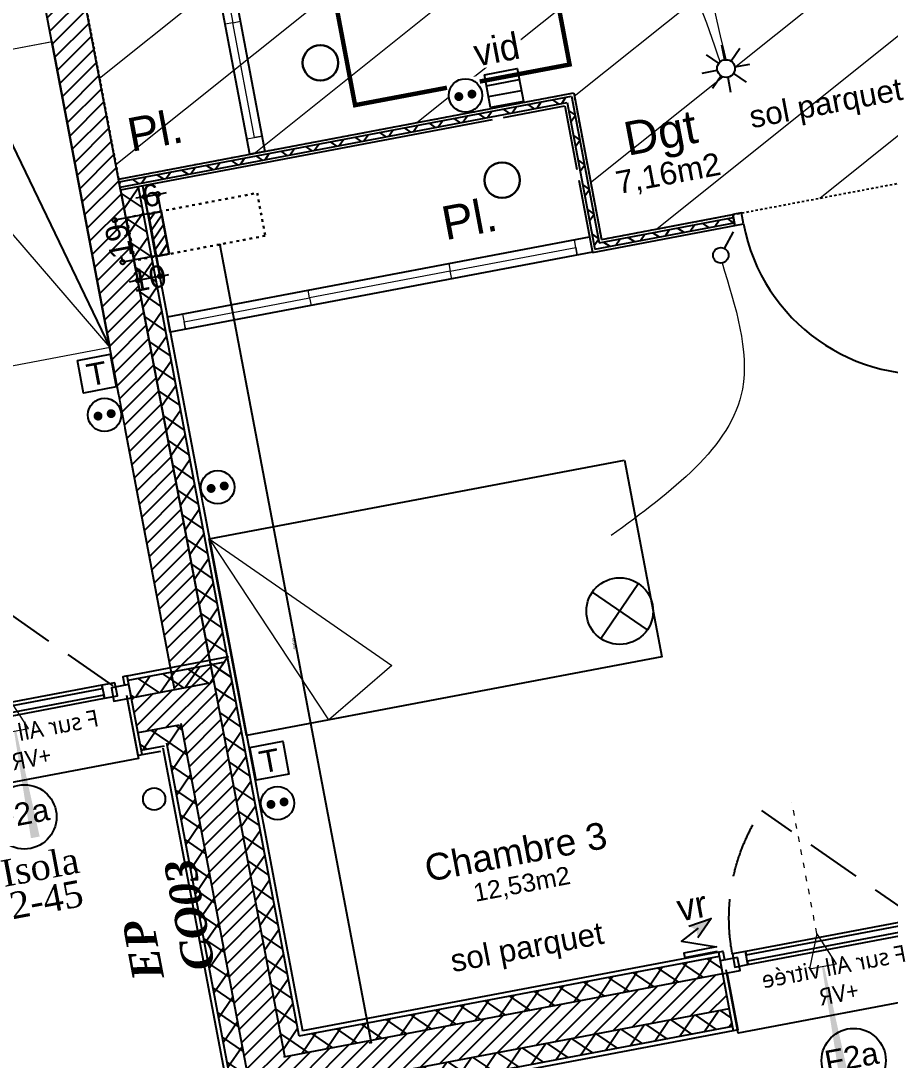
# Model space of a CAD drawing. Header units: centimetres. Extents: x 209280 to 319866, y -365283 to -277503.
# Drawn here: x 229206 to 233116, y -359992 to -355318 of the extents above; entities that cross this region are included whole.
import ezdxf

# ---------------------------------------------------------------- set-up
doc = ezdxf.new("R2010")
doc.units = ezdxf.units.CM
doc.header["$PDMODE"] = 67
for name, pattern in [('ACAD_ISO03W100', [30, 12, -18]), ('Style de ligne -1', [0.41664, 0.20828, -0.20836]), ('Style de ligne -2', [0.694425, 0.48607, -0.208355])]:
    doc.linetypes.add(name, pattern=pattern)
doc.layers.get('0').update_dxf_attribs({"color": 252})
for name, color, linetype in [('3-BAT C-Niveau 1', 252, 'Continuous'), ('prlm-EAU-EPEXT', 145, 'Continuous'), ('prlm-MOD', 64, 'Continuous'), ('prlm-VMC', 93, 'Continuous')]:
    doc.layers.add(name, color=color, linetype=linetype)
for name, color, linetype, lineweight in [('prlm-ELEC-CFA', 1, 'Continuous', 25), ('prlm-ELEC-CFO', 1, 'Continuous', 25), ('RESERVATION', 5, 'Continuous', 25)]:
    doc.layers.add(name, color=color, linetype=linetype, lineweight=lineweight)
doc.layers.add('prlm-ZEROPLOT', color=254, linetype='Continuous', plot=False)
doc.styles.add('Arial', font='arial.ttf')
doc.styles.add('Helvetica', font='arial.ttf')
doc.styles.add('Lucida Grande', font='')
doc.styles.add('prlm-eau-ep', font='timesbi.ttf', dxfattribs={"height": 18})
doc.styles.add('prlm-elec-cfa', font='comic.ttf', dxfattribs={"height": 12})
doc.styles.add('prlm-elec-cfo', font='comic.ttf', dxfattribs={"height": 12})
doc.styles.add('prlm-vmc', font='pala.ttf', dxfattribs={"height": 14})
doc.styles.get("Standard").update_dxf_attribs({"font": 'isocp.shx', "height": 100})
doc.styles.get('Lucida Grande').set_extended_font_data('Lucida Grande')
doc.dimstyles.new('IS cotation 1_20ème', dxfattribs={"dimtxt": 10.08724, "dimasz": 3.007568, "dimexe": 1, "dimexo": 15.875, "dimgap": 3, "dimtad": 1, "dimdec": 1, "dimtxsty": 'Helvetica', "dimblk": 'DOT', "dimblk1": 'DOT', "dimblk2": 'DOT', "dimcen": 0, "dimdle": 10, "dimazin": 0, "dimtfac": 1, "dimtdec": 1, "dimtix": 1, "dimtmove": 0, "dimatfit": 0, "dimldrblk": 'VW_FILLEDARROW', "dimfxl": 10, "dimfxlon": 1, "dimfrac": 2, "dimtolj": 1, "dimarcsym": 0})
pattern_1 = [(45, (89146.82, 134700.79), (-31.2347524, 39.0434405), [])]

# ---------------------------------------------------------------- blocks, each defined once
blk = doc.blocks.new('PORTE FENETRE TYPE 3')
at = {"linetype": 'Style de ligne -2', "ltscale": 50.8}
blk.add_line((5.11, 14.73), (65.94, 76.94), dxfattribs=at)
at = {"linetype": 'Continuous', "lineweight": 25, "flags": 128}
for points in [[(-2, 18), (0, 18), (0, 14)], [(97, 18), (95, 18), (95, 14)], [(0, 7.7), (0, -18), (-2, -18)], [(95, 7.7), (95, -18), (97, -18)]]:
    blk.add_lwpolyline(points, dxfattribs=at)
at = {"linetype": 'Continuous', "flags": 128}
for points in [[(4, 16), (10, 16), (10, 10), (4, 10)], [(10, 16), (85, 16), (85, 14.5), (10, 14.5)], [(85, 16), (91, 16), (91, 10), (85, 10)], [(-2, 14), (6, 14), (6, 8), (-2, 8)], [(10, 11.5), (85, 11.5), (85, 10), (10, 10)], [(89, 14), (97, 14), (97, 8), (89, 8)]]:
    blk.add_lwpolyline(points, close=True, dxfattribs=at)
blk.add_lwpolyline([(0, 9.5), (0, -19.5), (95, -19.5), (95, 9.5)], dxfattribs=at)
at = {"linetype": 'Style de ligne -2', "ltscale": 50.8}
blk.add_arc((4, 16), 87, 360, 44.5337, dxfattribs=at)
at = {"insert": (47.21, 5.79), "char_height": 7.6206, "attachment_point": 2, "line_spacing_factor": 0.978845, "style": 'Lucida Grande'}
blk.add_mtext('F sur All vitrée\\P+VR ', dxfattribs=at)
blk = doc.blocks.new('Groupe-295-1')
at = {"linetype": 'Continuous'}
blk.add_circle((14399.04, -49469.37), 14.45, dxfattribs=at)
at = {"insert": (14385.22, -49465.26), "char_height": 10.087, "attachment_point": 1, "rotation": 10.7236, "line_spacing_factor": 0.834288, "style": 'Helvetica'}
blk.add_mtext('F2a', dxfattribs=at)
blk = doc.blocks.new('Groupe-296-1')
at = {"linetype": 'Continuous'}
blk.add_circle((14026.15, -49359.84), 14.45, dxfattribs=at)
at = {"insert": (14012.33, -49355.73), "char_height": 10.087, "attachment_point": 1, "rotation": 10.7236, "line_spacing_factor": 0.834288, "style": 'Helvetica'}
blk.add_mtext('F2a', dxfattribs=at)
blk = doc.blocks.new('xi.EA')
at = {"layer": 'prlm-VMC', "color": 0, "linetype": 'ByBlock', "lineweight": 5, "flags": 128}
blk.add_lwpolyline([(-6.17, -15), (6.17, -15), (0, 0)], close=True, dxfattribs=at)
at = {"layer": 'prlm-VMC', "color": 0, "linetype": 'ByBlock', "lineweight": -2, "flags": 128}
blk.add_lwpolyline([(0, -15, 1, 4, 0), (0, -63.63, 1, 1, 0)], format="xyseb", dxfattribs=at)
at = {"layer": 'prlm-VMC', "color": 0, "linetype": 'ByBlock', "lineweight": 5}
blk.add_solid([(0, 0), (6.17, -15), (-6.17, -15), (0, 0)], dxfattribs=at)
at = {"layer": 'prlm-ZEROPLOT', "color": 250, "linetype": 'ACAD_ISO03W100', "lineweight": 0, "ltscale": 0.2}
blk.add_lwpolyline([(0, 0), (0, 60)], dxfattribs=at)
blk = doc.blocks.new('xi.epext')
at = {"layer": 'prlm-EAU-EPEXT', "color": 0, "linetype": 'ByBlock', "lineweight": -2}
blk.add_circle((0, 0), 5, dxfattribs=at)
blk = doc.blocks.new('xi.TEL')
at = {"layer": 'prlm-ELEC-CFA', "color": 0, "linetype": 'ByBlock', "lineweight": -2, "flags": 128}
blk.add_lwpolyline([(-7.5, 7.5), (7.5, 7.5), (7.5, -7.5), (-7.5, -7.5)], close=True, dxfattribs=at)
at = {"layer": 'prlm-ELEC-CFA', "color": 0, "linetype": 'ByBlock', "insert": (0, 0), "char_height": 10, "width": 11.36, "attachment_point": 5}
blk.add_mtext('{\\fVerdana|b0|i0|c0|p34;T}', dxfattribs=at)
blk = doc.blocks.new('xi.PC')
at = {"color": 0, "lineweight": 5}
blk.add_wipeout([(-7.5, -7.5), (7.5, -7.5), (7.5, 7.5), (-7.5, 7.5)], dxfattribs=at).dxf.layer = 'prlm-ELEC-CFO'
at = {"layer": 'prlm-ELEC-CFO', "color": 0, "linetype": 'ByBlock', "lineweight": 5, "const_width": 2}
for points in [[(-4, 0, 1), (-2, 0, 1)], [(2, 0, 1), (4, 0, 1)]]:
    blk.add_lwpolyline(points, format="xyb", close=True, dxfattribs=at)
at = {"layer": 'prlm-ELEC-CFO', "color": 0, "linetype": 'ByBlock', "lineweight": -2}
blk.add_circle((0, 0), 7.5, dxfattribs=at)
blk = doc.blocks.new('xi.VID')
at = {"layer": 'prlm-ELEC-CFA', "color": 0, "linetype": 'ByBlock', "lineweight": -2, "flags": 128}
blk.add_lwpolyline([(-7.5, 7.5), (7.5, 7.5), (7.5, -7.5), (-7.5, -7.5)], close=True, dxfattribs=at)
at = {"layer": 'prlm-ELEC-CFA', "color": 0}
for points in [[(-7.5, 2.5), (7.5, 2.5)], [(-7.5, -2.5), (7.5, -2.5)]]:
    blk.add_lwpolyline(points, dxfattribs=at)
blk = doc.blocks.new('xi.SPOT')
at = {"color": 0, "lineweight": 5}
blk.add_wipeout([(-4, 0), (-2.83, -2.83), (0, -4), (2.83, -2.83), (4, 0), (2.83, 2.83), (0, 4), (-2.83, 2.83)], dxfattribs=at).dxf.layer = 'prlm-ELEC-CFO'
at = {"layer": 'prlm-ELEC-CFO', "color": 0, "linetype": 'ByBlock', "lineweight": -2, "flags": 128}
for points in [[(0, 10.88), (0, 4)], [(-7.69, 7.69), (-2.83, 2.83)], [(7.69, 7.69), (2.83, 2.83)], [(-10.88, 0), (-4, 0)], [(4, 0), (10.88, 0)], [(-2.83, -2.83), (-7.69, -7.69)], [(0, -4), (0, -10.88)], [(2.83, -2.83), (7.69, -7.69)]]:
    blk.add_lwpolyline(points, dxfattribs=at)
at = {"layer": 'prlm-ELEC-CFO', "color": 0, "linetype": 'ByBlock', "lineweight": -2}
blk.add_circle((0, 0), 4, dxfattribs=at)
blk = doc.blocks.new('xi.VR')
at = {"layer": 'prlm-ELEC-CFO', "lineweight": 5}
blk.add_hatch(color=0, dxfattribs=at).paths.add_polyline_path([(-3, 6), (-0.1, 3.7), (0, 0), (7.5, 7.5)])
at = {"layer": 'prlm-ELEC-CFO', "color": 0}
for points in [[(-3, 6), (7.5, 7.5), (0, 0)], [(0.95, 4.23), (-7.5, 0), (7.5, -5.5), (-7.5, -5.5), (-7.5, -7.5), (7.5, -7.5)]]:
    blk.add_lwpolyline(points, dxfattribs=at)
blk = doc.blocks.new('xi.SA')
at = {"layer": 'prlm-ELEC-CFO', "color": 0}
blk.add_lwpolyline([(0.2, -1.28), (5.5, 5.28)], dxfattribs=at)
blk.add_circle((-2, -4), 3.5, dxfattribs=at)
blk = doc.blocks.new('xi.PTCE')
at = {"layer": 'prlm-ELEC-CFO', "color": 0}
for points in [[(-10.61, 10.61), (10.61, -10.61)], [(10.61, 10.61), (-10.61, -10.61)]]:
    blk.add_lwpolyline(points, dxfattribs=at)
at = {"layer": 'prlm-ELEC-CFO', "color": 0, "linetype": 'ByBlock'}
blk.add_circle((0, 0), 15, dxfattribs=at)
blk = doc.blocks.new('_DOT')
at = {"linetype": 'ByBlock', "lineweight": -2}
blk.add_line((-0.5, 0), (-1, 0), dxfattribs=at)
at = {"linetype": 'ByBlock'}
blk.add_lwpolyline([(-0.25, 0, 1), (0.25, 0, 1)], format="xyb", close=True, dxfattribs=at)
blk = doc.blocks.new('*D506')
at = {"layer": 'Defpoints', "color": 0, "transparency": 16777216}
for p in [(230102.8, -356325), (229853.3, -356372.3), (230510.4, -359962.6)]:
    blk.add_point(p, dxfattribs=at)
at = {"layer": 'prlm-EAU-EPEXT', "color": 0, "lineweight": -2, "transparency": 16777216}
for p, q in [((230093, -356326.9), (230103.8, -356324.8)), ((230781.4, -359908.2), (230103.4, -356328)), ((230772.1, -359913.1), (230782.9, -359911))]:
    blk.add_line(p, q, dxfattribs=at)
at = {"layer": 'prlm-EAU-EPEXT', "color": 0, "lineweight": -2, "transparency": 16777216, "xscale": 3.007568359375, "yscale": 3.007568359375, "zscale": 3.007568359375}
for p, rotation in [((230102.8, -356325), 100.7236014113933), ((230782, -359911.2), 280.7236014113932)]:
    blk.add_blockref('_DOT', p, dxfattribs=dict(at, rotation=rotation))
at = {"layer": 'prlm-EAU-EPEXT', "color": 0, "transparency": 16777216, "insert": (230434.4, -358119.6), "char_height": 10.087, "attachment_point": 5, "rotation": 100.7236, "style": 'Helvetica'}
blk.add_mtext('\\A1;3649.93', dxfattribs=at)
blk = doc.blocks.new('VW_FILLEDARROW')
at = {"linetype": 'Continuous', "flags": 128}
blk.add_lwpolyline([(-10.6, 2.8), (0, 0), (-10.6, -2.8)], close=True, dxfattribs=at)
blk = doc.blocks.new('Groupe-133-1')
at = {"linetype": 'Continuous', "flags": 128}
blk.add_lwpolyline([(14281.62, -49105.98), (14091.74, -49141.94), (14090.43, -49135.06), (14280.32, -49099.1)], close=True, dxfattribs=at)
at = {"linetype": 'Continuous', "lineweight": 18, "flags": 128}
for points in [[(14281.62, -49105.98), (14274.74, -49107.28), (14273.44, -49100.4), (14280.32, -49099.1)], [(14274.74, -49107.28), (14218.33, -49117.96), (14217.67, -49114.52), (14274.09, -49103.84)], [(14217.67, -49114.52), (14154.38, -49126.51), (14153.73, -49123.07), (14217.02, -49111.08)], [(14155.03, -49129.95), (14098.61, -49140.63), (14097.96, -49137.19), (14154.38, -49126.51)], [(14098.61, -49140.63), (14091.74, -49141.94), (14090.43, -49135.06), (14097.31, -49133.76)]]:
    blk.add_lwpolyline(points, close=True, dxfattribs=at)
blk = doc.blocks.new('Groupe-134-1')
at = {"linetype": 'Continuous', "lineweight": 18}
for p, q in [((14109.31, -49234.76), (14162.92, -49316.22)), ((14109.31, -49234.76), (14191.35, -49291.73)), ((14162.92, -49316.22), (14191.4, -49291.68)), ((14162.92, -49316.22), (14125.99, -49323.19))]:
    blk.add_line(p, q, dxfattribs=at)
at = {"linetype": 'Continuous', "flags": 128}
blk.add_lwpolyline([(14296, -49199.4), (14312.74, -49287.83), (14126.06, -49323.18), (14109.31, -49234.76)], close=True, dxfattribs=at)
blk = doc.blocks.new('Sol parquet')
at = {"insert": (0, -0.78), "char_height": 10.0872, "attachment_point": 2, "line_spacing_factor": 0.834288, "style": 'Helvetica'}
blk.add_mtext('sol parquet', dxfattribs=at)
blk = doc.blocks.new('Groupe-138-1')
at = {"linetype": 'Continuous', "lineweight": 18, "flags": 128}
for points in [[(14110.89, -48936.72), (14112.19, -48943.6), (14105.31, -48944.9), (14104.01, -48938.03)], [(14108.75, -48944.25), (14119.83, -49002.75), (14116.39, -49003.4), (14105.31, -48944.9)], [(14123.27, -49002.09), (14133.04, -49053.71), (14129.6, -49054.36), (14119.83, -49002.75)], [(14133.04, -49053.71), (14134.34, -49060.59), (14127.47, -49061.89), (14126.16, -49055.01)]]:
    blk.add_lwpolyline(points, close=True, dxfattribs=at)
at = {"linetype": 'Continuous', "flags": 128}
blk.add_lwpolyline([(14112.19, -48943.6), (14134.34, -49060.59), (14127.47, -49061.89), (14105.31, -48944.9)], close=True, dxfattribs=at)
blk = doc.blocks.new('_Origin')
at = {"color": 0, "linetype": 'ByBlock', "lineweight": -2}
blk.add_line((0, 0), (-1, 0), dxfattribs=at)
blk.add_circle((0, 0), 0.5, dxfattribs=at)
blk = doc.blocks.new('*D515')
at = {"layer": 'Defpoints', "color": 0, "transparency": 16777216}
for p in [(229822, -356097.8), (229778.5, -356190.5), (229837.5, -356179.3)]:
    blk.add_point(p, dxfattribs=at)
at = {"layer": 'RESERVATION', "transparency": 16777216}
for p, q in [((229743.4, -356112.7), (229723.8, -356116.4)), ((229778.5, -356190.5), (229762.9, -356108)), ((229763.1, -356109), (229822, -356097.8)), ((229837.5, -356179.3), (229821.8, -356096.8)), ((229841.7, -356094.1), (229861.3, -356090.4))]:
    blk.add_line(p, q, dxfattribs=at)
at = {"layer": 'RESERVATION', "transparency": 16777216, "xscale": 20, "yscale": 20, "zscale": 20}
for p, rotation in [((229763.1, -356109), 10.72360141139326), ((229822, -356097.8), 190.7236014113933)]:
    blk.add_blockref('_Origin', p, dxfattribs=dict(at, rotation=rotation))
at = {"layer": 'RESERVATION', "transparency": 16777216, "insert": (229792.5, -356103.4), "char_height": 100, "attachment_point": 5, "rotation": 10.7236, "style": 'Arial'}
blk.add_mtext('\\A1;6', dxfattribs=at)
blk = doc.blocks.new('*D517')
at = {"layer": 'Defpoints', "color": 0, "transparency": 16777216}
for p in [(229628.8, -356214.7), (229787.2, -356184.7), (229822.9, -356373.2)]:
    blk.add_point(p, dxfattribs=at)
at = {"layer": 'RESERVATION', "transparency": 16777216}
for p, q in [((229787.2, -356184.7), (229627.8, -356214.9)), ((229632.5, -356234.4), (229634.1, -356243.1)), ((229660.7, -356383.5), (229659.1, -356374.8)), ((229822.9, -356373.2), (229663.5, -356403.4))]:
    blk.add_line(p, q, dxfattribs=at)
at = {"layer": 'RESERVATION', "transparency": 16777216, "xscale": 20, "yscale": 20, "zscale": 20}
for p, rotation in [((229628.8, -356214.7), 100.7236014113933), ((229664.4, -356403.2), 280.7236014113932)]:
    blk.add_blockref('_Origin', p, dxfattribs=dict(at, rotation=rotation))
at = {"layer": 'RESERVATION', "transparency": 16777216, "insert": (229646.6, -356309), "char_height": 100, "attachment_point": 5, "rotation": 100.7236, "style": 'Arial'}
blk.add_mtext('\\A1;19', dxfattribs=at)
blk = doc.blocks.new('*D518')
at = {"layer": 'Defpoints', "color": 0, "transparency": 16777216}
for p in [(229680.4, -356207.5), (229779.8, -356188.7), (229733, -356485.5)]:
    blk.add_point(p, dxfattribs=at)
at = {"layer": 'RESERVATION', "transparency": 16777216}
for p, q in [((229680.4, -356207.5), (229733.2, -356486.5)), ((229779.8, -356188.7), (229832.6, -356467.7)), ((229713.4, -356489.3), (229693.7, -356493)), ((229832.4, -356466.7), (229733, -356485.5)), ((229852.1, -356463), (229871.7, -356459.3))]:
    blk.add_line(p, q, dxfattribs=at)
at = {"layer": 'RESERVATION', "transparency": 16777216, "xscale": 20, "yscale": 20, "zscale": 20}
for p, rotation in [((229832.4, -356466.7), 190.7236014113933), ((229733, -356485.5), 10.72360141139326)]:
    blk.add_blockref('_Origin', p, dxfattribs=dict(at, rotation=rotation))
at = {"layer": 'RESERVATION', "transparency": 16777216, "insert": (229782.7, -356476.1), "char_height": 100, "attachment_point": 5, "rotation": 10.7236, "style": 'Arial'}
blk.add_mtext('\\A1;10', dxfattribs=at)
blk = doc.blocks.new('Groupe-3-1')
at = {"linetype": 'Continuous', "lineweight": 18}
for p, q in [((14001.82, -49018.19), (14038.76, -49011.22)), ((14064.74, -49148.78), (14038.69, -49011.23)), ((14001.82, -49018.19), (13973.35, -49042.73)), ((14064.74, -49148.78), (13973.4, -49042.68))]:
    blk.add_line(p, q, dxfattribs=at)
at = {"linetype": 'Continuous'}
blk.add_line((14064.74, -49148.78), (14001.82, -49018.19), dxfattribs=at)
at = {"linetype": 'Continuous', "lineweight": 18, "flags": 128}
blk.add_lwpolyline([(13878.06, -49184.13), (13852.01, -49046.58), (14038.69, -49011.23), (14064.74, -49148.78)], close=True, dxfattribs=at)

msp = doc.modelspace()

# ---------------------------------------------------------------- hatches: boundary and pattern name
at = {"linetype": 'Continuous'}
h = msp.add_hatch(dxfattribs=at)
h.set_pattern_fill('02_ISOLANT', color=256, scale=10, angle=10.723595, style=0, pattern_type=2)
h.set_pattern_definition([(55.723595, (88960.93, 134700.79), (-66.106423, 45.054865), []), (145.723595, (88960.93, 134700.79), (45.054865, 66.106423), [])])
h.paths.add_polyline_path([(229648.478, -356042.518), (229652.943, -356066.099), (231662.82, -355685.472), (231681.936, -355657.425)])
h = msp.add_hatch(dxfattribs=at)
h.set_pattern_fill('02_ISOLANT', color=256, scale=10, angle=-79.276405, style=0, pattern_type=2)
h.set_pattern_definition([(325.723595, (88960.93, 134700.79), (45.054865, 66.106423), []), (55.723595, (88960.93, 134700.79), (66.106423, -45.054865), [])])
h.paths.add_polyline_path([(231681.936, -355657.425), (231662.82, -355685.472), (231787.662, -356344.687), (231806.777, -356316.641)])
h = msp.add_hatch(dxfattribs=at)
h.set_pattern_fill('02_ISOLANT', color=256, scale=10, angle=-79.276405, style=0, pattern_type=2)
h.set_pattern_definition([(325.723595, (88960.93, 134700.79), (45.054865, 66.106423), []), (55.723595, (88960.93, 134700.79), (66.106423, -45.054865), [])])
h.paths.add_polyline_path([(229733.965, -356063.986), (229655.362, -356078.872), (230089.28, -358370.147), (230167.883, -358355.261)])
h = msp.add_hatch(dxfattribs=at)
h.set_pattern_fill('02_ISOLANT', color=256, scale=10, angle=10.723595, style=0, pattern_type=2)
h.set_pattern_definition([(55.723595, (88960.93, 134700.79), (-66.106423, 45.054865), []), (145.723595, (88960.93, 134700.79), (45.054865, 66.106423), [])])
h.paths.add_polyline_path([(231806.777, -356316.641), (231787.662, -356344.687), (232414.559, -356225.967), (232410.093, -356202.386)])
at = {"layer": '3-BAT C-Niveau 1', "linetype": 'Continuous'}
h = msp.add_hatch(dxfattribs=at)
h.set_pattern_fill('MURS MACONNERIE-2', color=256, scale=10, style=0, pattern_type=2)
h.set_pattern_definition(pattern_1)
h.paths.add_polyline_path([(229898.387, -358329.516), (230075.243, -358296.023), (227694.131, -345722.728), (227517.275, -345756.221)])
at = {"layer": '3-BAT C-Niveau 1', "linetype": 'Continuous', "lineweight": 18}
h = msp.add_hatch(dxfattribs=at)
h.set_pattern_fill('BA 13', color=256, scale=10, style=0, pattern_type=2)
h.set_pattern_definition([(218.65981, (88960.93, 134700.8), (-199.24783, 287.75041), [])])
h.paths.add_polyline_path([(229411.487, -354791.108), (229646.059, -356029.745), (231692.29, -355642.233), (231817.131, -356301.449), (233321.433, -356016.566), (232960.188, -354157.383), (232168.329, -354307.344), (231979.587, -353322.643), (229890.416, -353719.287), (230069.787, -354666.44)])
at = {"layer": '3-BAT C-Niveau 1', "linetype": 'Continuous'}
h = msp.add_hatch(dxfattribs=at)
h.set_pattern_fill('02_ISOLANT', color=256, scale=10, angle=-79.276405, style=0, pattern_type=2)
h.set_pattern_definition([(325.723595, (88960.93, 134700.79), (45.054865, 66.106423), []), (55.723595, (88960.93, 134700.79), (66.106423, -45.054865), [])])
h.paths.add_polyline_path([(230135.73, -358185.48), (230071.23, -358274.831), (230392.518, -359971.372), (230457.019, -359882.021)])
h = msp.add_hatch(dxfattribs=at)
h.set_pattern_fill('02_ISOLANT', color=256, scale=10, angle=10.723595, style=0, pattern_type=2)
h.set_pattern_definition([(55.723595, (88960.93, 134700.79), (-66.106423, 45.054865), []), (145.723595, (88960.93, 134700.79), (45.054865, 66.106423), [])])
h.paths.add_polyline_path([(229688.701, -358283.164), (229703.586, -358361.767), (230056.754, -358294.885), (230124.838, -358200.569)])
h = msp.add_hatch(dxfattribs=at)
h.set_pattern_fill('MURS MACONNERIE-2', color=256, scale=10, style=0, pattern_type=2)
h.set_pattern_definition(pattern_1)
h.paths.add_polyline_path([(230071.23, -358274.831), (229926.103, -358475.872), (230247.392, -360172.414), (230392.518, -359971.372)])
h = msp.add_hatch(dxfattribs=at)
h.set_pattern_fill('MURS MACONNERIE-2', color=256, scale=10, style=0, pattern_type=2)
h.set_pattern_definition(pattern_1)
h.paths.add_polyline_path([(229703.586, -358361.767), (229733.358, -358518.973), (229920.586, -358483.516), (230056.754, -358294.885)])
h = msp.add_hatch(dxfattribs=at)
h.set_pattern_fill('02_ISOLANT', color=256, scale=10, angle=10.723595, style=0, pattern_type=2)
h.set_pattern_definition([(55.723595, (88960.93, 134700.79), (-66.106423, 45.054865), []), (145.723595, (88960.93, 134700.79), (45.054865, 66.106423), [])])
h.paths.add_polyline_path([(229733.358, -358518.973), (229748.243, -358597.576), (229852.502, -358577.831), (229920.586, -358483.516)])
h = msp.add_hatch(dxfattribs=at)
h.set_pattern_fill('02_ISOLANT', color=256, scale=10, angle=-79.276405, style=0, pattern_type=2)
h.set_pattern_definition([(325.723595, (88960.93, 134700.79), (45.054865, 66.106423), []), (55.723595, (88960.93, 134700.79), (66.106423, -45.054865), [])])
h.paths.add_polyline_path([(229926.103, -358475.872), (229861.603, -358565.224), (230182.891, -360261.765), (230247.392, -360172.414)])
h = msp.add_hatch(dxfattribs=at)
h.set_pattern_fill('02_ISOLANT', color=256, scale=10, angle=-169.276405, style=0, pattern_type=2)
h.set_pattern_definition([(235.723595, (88960.93, 134700.79), (66.106423, -45.054865), []), (325.723595, (88960.93, 134700.79), (-45.054865, -66.106423), [])])
h.paths.add_polyline_path([(232361.777, -359603.794), (232346.891, -359525.191), (230456.123, -359883.262), (230388.039, -359977.577)])
h = msp.add_hatch(dxfattribs=at)
h.set_pattern_fill('MURS MACONNERIE-2', color=256, scale=10, style=0, pattern_type=2)
h.set_pattern_definition(pattern_1)
h.paths.add_polyline_path([(232391.548, -359761), (232361.777, -359603.794), (230388.039, -359977.577), (230251.871, -360166.209)])
h = msp.add_hatch(dxfattribs=at)
h.set_pattern_fill('02_ISOLANT', color=256, scale=10, angle=-169.276405, style=0, pattern_type=2)
h.set_pattern_definition([(235.723595, (88960.93, 134700.79), (66.106423, -45.054865), []), (325.723595, (88960.93, 134700.79), (-45.054865, -66.106423), [])])
h.paths.add_polyline_path([(232406.434, -359839.603), (232391.548, -359761), (230251.871, -360166.209), (230183.787, -360260.524)])
at = {"layer": 'RESERVATION'}
h = msp.add_hatch(dxfattribs=at)
h.set_pattern_fill('ANSI31', color=256, scale=10)
h.set_pattern_definition([(55.723601, (0, 0), (-26.2359887, 17.8811464), [])])
h.paths.add_polyline_path([(229837.255, -356176.345), (229778.313, -356187.508), (229814.25, -356377.267), (229873.192, -356366.105)])

# ---------------------------------------------------------------- linework, layer by layer
at = {"linetype": 'Continuous'}
for p, q in [((229646.059, -356029.745), (231692.29, -355642.233)), ((229648.478, -356042.518), (231681.936, -355657.425)), ((229648.478, -356042.518), (231681.936, -355657.425)), ((231681.936, -355657.425), (231806.777, -356316.641)), ((231681.936, -355657.425), (231806.777, -356316.641)), ((231692.29, -355642.233), (231817.131, -356301.449)), ((229652.943, -356066.099), (231662.82, -355685.472)), ((229652.943, -356066.099), (231662.82, -355685.472)), ((231662.82, -355685.472), (231787.662, -356344.687)), ((231662.82, -355685.472), (231787.662, -356344.687)), ((229655.362, -356078.872), (230089.28, -358370.147)), ((229733.965, -356063.986), (230167.883, -358355.261)), ((229753.616, -356060.265), (230187.534, -358351.54)), ((231806.777, -356316.641), (232410.093, -356202.386)), ((231806.777, -356316.641), (232410.093, -356202.386)), ((231817.131, -356301.449), (232407.674, -356189.613)), ((232446.973, -356182.159), (232407.672, -356189.602)), ((232407.672, -356189.602), (232416.978, -356238.74)), ((232456.279, -356231.297), (232446.973, -356182.159)), ((231787.662, -356344.687), (232414.559, -356225.967)), ((231787.662, -356344.687), (232414.559, -356225.967)), ((232416.978, -356238.74), (232456.279, -356231.297))]:
    msp.add_line(p, q, dxfattribs=at)
at = {"linetype": 'Continuous', "lineweight": 25}
for p, q in [((229646.059, -356029.745), (231692.29, -355642.233)), ((231692.29, -355642.233), (231817.131, -356301.449)), ((231376.992, -355752.832), (231652.466, -355700.664)), ((231652.466, -355700.664), (231706.532, -355986.151)), ((229655.362, -356078.872), (231327.865, -355762.136)), ((229655.362, -356078.872), (229646.059, -356029.745)), ((231715.835, -356035.278), (231777.308, -356359.879)), ((229655.362, -356078.872), (230089.28, -358370.147)), ((229753.616, -356060.265), (230187.534, -358351.54)), ((231817.131, -356301.449), (232407.674, -356189.613)), ((232416.978, -356238.74), (232407.674, -356189.613)), ((231777.308, -356359.879), (232416.978, -356238.74))]:
    msp.add_line(p, q, dxfattribs=at)
at = {"linetype": 'Continuous'}
msp.add_arc((233271.784, -356076.858), 830.542, 190.723595, 278.653903, dxfattribs=at)
at = {"layer": '3-BAT C-Niveau 1', "linetype": 'Continuous', "lineweight": 25}
for p, q in [((230075.243, -358296.023), (227694.131, -345722.728)), ((229898.387, -358329.516), (227517.275, -345756.221)), ((230075.243, -358296.023), (229153.342, -353427.989)), ((229898.387, -358329.516), (229354.767, -355458.972)), ((229684.979, -358263.513), (230141.859, -358176.99)), ((230151.856, -358163.142), (230473.144, -359859.683)), ((229751.965, -358617.226), (229684.979, -358263.513)), ((230071.23, -358274.831), (230392.518, -359971.372)), ((229703.586, -358361.767), (230056.754, -358294.885)), ((229733.358, -358518.973), (229920.586, -358483.516)), ((229926.103, -358475.872), (230247.392, -360172.414)), ((229751.965, -358617.226), (229835.48, -358601.41)), ((229845.477, -358587.562), (230166.766, -360284.103)), ((232343.17, -359505.54), (230473.144, -359859.683)), ((232343.17, -359505.54), (232410.156, -359859.253)), ((232361.777, -359603.794), (230388.039, -359977.577)), ((232391.548, -359761), (230251.871, -360166.209)), ((232410.156, -359859.253), (230166.766, -360284.103))]:
    msp.add_line(p, q, dxfattribs=at)
at = {"layer": '3-BAT C-Niveau 1', "linetype": 'Continuous'}
for p, q in [((229684.979, -358263.513), (230141.859, -358176.99)), ((230135.73, -358185.48), (230457.019, -359882.021)), ((230151.856, -358163.142), (230473.144, -359859.683)), ((229688.701, -358283.164), (230124.838, -358200.569)), ((230071.23, -358274.831), (230392.518, -359971.372)), ((229703.586, -358361.767), (230056.754, -358294.885)), ((229748.243, -358597.576), (229852.502, -358577.831)), ((229751.965, -358617.226), (229835.48, -358601.41)), ((229845.477, -358587.562), (230166.766, -360284.103)), ((229861.603, -358565.224), (230182.891, -360261.765)), ((232346.891, -359525.191), (230456.123, -359883.262)), ((232343.17, -359505.54), (230473.144, -359859.683)), ((232391.548, -359761), (230251.871, -360166.209)), ((232410.156, -359859.253), (230166.766, -360284.103)), ((232406.434, -359839.603), (230183.787, -360260.524))]:
    msp.add_line(p, q, dxfattribs=at)
at = {"layer": '3-BAT C-Niveau 1', "linetype": 'Style de ligne -1', "ltscale": 50.8, "flags": 128}
msp.add_lwpolyline([(229411.487, -354791.108), (229646.059, -356029.745), (231692.29, -355642.233), (231817.131, -356301.449), (233321.433, -356016.566), (232960.188, -354157.383), (232168.329, -354307.344), (231979.587, -353322.643), (229890.416, -353719.287), (230069.787, -354666.44)], close=True, dxfattribs=at)
at = {"layer": 'prlm-ELEC-CFO', "lineweight": 30}
for centre in [(230553.448, -355506.95), (231370.489, -356034.936)]:
    msp.add_circle(centre, 79.861, dxfattribs=at)
at = {"layer": 'prlm-ELEC-CFO', "lineweight": 13}
for points in [[(232284.087, -354442.221), (232258.728, -354746.66), (232377.031, -355492.75)], [(232350.29, -355503.355), (232095.69, -355010.687), (231679.563, -354830.489)], [(232359.479, -356407.109), (232450.776, -356973.792), (231861.166, -357632.884)]]:
    msp.add_spline(points, degree=3, dxfattribs=at)
at = {"layer": 'prlm-MOD', "ltscale": 50, "const_width": 20}
msp.add_lwpolyline([(231673.966, -355514.735), (230709.466, -355697.391), (230498.478, -354583.284), (231462.978, -354400.629)], close=True, dxfattribs=at)
at = {"layer": 'RESERVATION', "color": 9, "linetype": 'ACAD_ISO03W100', "lineweight": 30}
msp.add_lwpolyline([(229682.579, -356203.544), (230269.217, -356092.447), (230305.657, -356284.863), (229719.019, -356395.96)], close=True, dxfattribs=at)
at = {"layer": 'RESERVATION', "lineweight": 30}
msp.add_lwpolyline([(229778.313, -356187.508), (229837.255, -356176.345), (229873.192, -356366.105), (229814.25, -356377.267)], close=True, dxfattribs=at)

# ---------------------------------------------------------------- block references
at = {"xscale": 10, "yscale": 10, "zscale": 10}
for name in ['Groupe-138-1', 'Groupe-3-1', 'Groupe-133-1', 'Groupe-134-1']:
    msp.add_blockref(name, (88960.928, 134700.79), dxfattribs=at)
for p, rotation in [((232815.059, -355630.012), 10.7235947438114), ((231471.187, -359424.599), 10.72359474375286)]:
    msp.add_blockref('Sol parquet', p, dxfattribs=dict(at, rotation=rotation))
at = {"layer": '3-BAT C-Niveau 1', "xscale": -10, "yscale": 10, "zscale": 10}
for p, rotation in [((229698.821, -358444.091), 10.72359474388764), ((233329.723, -359501.908), 10.72359474388181)]:
    msp.add_blockref('PORTE FENETRE TYPE 3', p, dxfattribs=dict(at, rotation=rotation))
at = {"layer": '3-BAT C-Niveau 1', "xscale": 10, "yscale": 10, "zscale": 10}
for name in ['Groupe-296-1', 'Groupe-295-1']:
    msp.add_blockref(name, (88960.928, 134700.79), dxfattribs=at)
at = {"layer": 'prlm-EAU-EPEXT', "xscale": 10, "yscale": 10, "zscale": 10, "rotation": 10.72360141139323}
msp.add_blockref('xi.epext', (229805.829, -358817.455), dxfattribs=at)
at = {"layer": 'prlm-ELEC-CFA', "xscale": 10, "yscale": 10, "zscale": 10, "rotation": 10.72360141139323}
for p in [(229548.242, -356904.913), (230324.518, -358645.483)]:
    msp.add_blockref('xi.TEL', p, dxfattribs=at)
at = {"layer": 'prlm-ELEC-CFO', "xscale": 10, "yscale": 10, "zscale": 10, "rotation": 10.72360141139323}
for name, p in [('xi.SA', (232366.12, -356329.532)), ('xi.PTCE', (231899.312, -357972.452))]:
    msp.add_blockref(name, p, dxfattribs=at)
at = {"layer": 'prlm-VMC', "xscale": 10, "yscale": 10, "zscale": 10, "rotation": 10.72359474392202}
msp.add_blockref('xi.EA', (232785.53, -359422.104), dxfattribs=at)

# ---------------------------------------------------------------- texts
at = {"attachment_point": 2, "rotation": 10.723595, "line_spacing_factor": 0.834288, "style": 'Helvetica'}
for s, insert, char_height in [('Pl.', (229795.867, -355736.228), 151.3086), ('Dgt\\P{\\H0.6752x;7,16m2}\\P', (232068.358, -355746.269), 151.30859), ('Pl.', (231208.786, -356133.622), 151.3086), ('Chambre 3\\P{\\H0.6752x;12,53m2}\\P', (231420.409, -358995.245), 120)]:
    msp.add_mtext(s, dxfattribs=dict(at, insert=insert, char_height=char_height))
at = {"layer": 'prlm-EAU-EPEXT', "insert": (229713.406, -359643.616), "char_height": 140, "attachment_point": 1, "rotation": 100.723601, "style": 'prlm-eau-ep'}
msp.add_mtext_dynamic_manual_height_columns('EP CO03', width=91.58378, gutter_width=75, heights=[0], dxfattribs=at)

# ---------------------------------------------------------------- dimensions: what is measured, and where the dimension line sits
at = {"layer": 'RESERVATION'}
for base, p1, p2, angle, picture, middle in [((229822.018, -356097.826), (229778.499, -356190.484), (229837.451, -356179.32), 10.723601, '*D515', (229792.542, -356103.409)), ((229628.758, -356214.733), (229822.935, -356373.17), (229787.246, -356184.719), 100.723601, '*D517', (229646.602, -356308.959)), ((229733.027, -356485.535), (229779.759, -356188.672), (229680.372, -356207.493), 10.723601, '*D518', (229782.721, -356476.124))]:
    dim = msp.add_linear_dim(base=base, p1=p1, p2=p2, angle=angle, dimstyle='IS cotation 1_20ème', override={"dimtxt": 100, "dimasz": 20, "dimexo": 0, "dimgap": 0, "dimtad": 0, "dimdec": 0, "dimlfac": 0.1, "dimzin": 0, "dimdsep": 46, "dimpost": '<>', "dimtxsty": 'Arial', "dimblk": 'Origin', "dimclrd": 256, "dimclre": 256, "dimclrt": 256, "dimtdec": 0, "dimldrblk": 'Origin', "dimfxlon": 0, "dimlwd": 65535, "dimlwe": 65535}, dxfattribs=at)
    dim.commit()
    dim.dimension.update_dxf_attribs({"geometry": picture, "text_midpoint": middle})

# ---------------------------------------------------------------- next in the draw order: block references
at = {"layer": 'prlm-ELEC-CFO', "xscale": 10, "yscale": 10, "zscale": 10, "rotation": 10.72360141139323}
for name, p in [('xi.SPOT', (232377.419, -355532.748)), ('xi.PC', (229583.134, -357090.014)), ('xi.PC', (230091.538, -357415.249)), ('xi.PC', (230360.586, -358835.937))]:
    msp.add_blockref(name, p, dxfattribs=at)

# ---------------------------------------------------------------- next in the draw order: texts
at = {"layer": 'prlm-ELEC-CFA', "lineweight": 20, "insert": (231345.752, -355446.998), "char_height": 120, "attachment_point": 5, "rotation": 10.723601, "line_spacing_factor": 0.8, "style": 'prlm-elec-cfa', "bg_fill": 3, "box_fill_scale": 1.1, "bg_fill_color": 256, "bg_fill_transparency": 0}
msp.add_mtext('vid', dxfattribs=at)
at = {"layer": 'prlm-ELEC-CFO', "lineweight": 20, "insert": (232223.926, -359297.246), "char_height": 120, "attachment_point": 5, "rotation": 10.723601, "line_spacing_factor": 0.8, "style": 'prlm-elec-cfo', "bg_fill": 3, "box_fill_scale": 1.1, "bg_fill_color": 256, "bg_fill_transparency": 0}
msp.add_mtext('vr', dxfattribs=at)
at = {"layer": 'prlm-VMC', "linetype": 'ByBlock', "lineweight": -2, "insert": (229281.824, -359062.452), "char_height": 120, "width": 236.73962, "attachment_point": 2, "rotation": 10.723601, "line_spacing_factor": 0.75, "style": 'prlm-vmc', "bg_fill": 3, "box_fill_scale": 1.1, "bg_fill_color": 256, "bg_fill_transparency": 0}
msp.add_mtext('Isola\\P2-45', dxfattribs=at)

# ---------------------------------------------------------------- next in the draw order: block references
at = {"layer": 'prlm-ELEC-CFA', "xscale": 10, "yscale": 10, "zscale": 10, "rotation": 10.72360141139323}
msp.add_blockref('xi.VID', (231378.619, -355620.551), dxfattribs=at)
at = {"layer": 'prlm-ELEC-CFO', "xscale": 10, "yscale": 10, "zscale": 10, "rotation": 10.72360141139323}
msp.add_blockref('xi.VR', (232251.311, -359441.852), dxfattribs=at)
at = {"layer": 'prlm-VMC', "xscale": 10, "yscale": 10, "zscale": 10, "rotation": 10.72359474391914}
msp.add_blockref('xi.EA', (229153.164, -358364.565), dxfattribs=at)

# ---------------------------------------------------------------- next in the draw order: dimensions: what is measured, and where the dimension line sits
at = {"layer": 'prlm-EAU-EPEXT'}
dim = msp.add_linear_dim(base=(230102.813, -356325.007), p1=(230510.398, -359962.625), p2=(229853.316, -356372.256), angle=100.723601, dimstyle='IS cotation 1_20ème', override={"dimdec": 2, "dimzin": 0, "dimdsep": 46, "dimpost": '<>'}, dxfattribs=at)
dim.commit()
dim.dimension.update_dxf_attribs({"geometry": '*D506', "text_midpoint": (230434.376, -358119.619)})

# ---------------------------------------------------------------- next in the draw order: block references
at = {"layer": 'prlm-ELEC-CFO', "xscale": 10, "yscale": 10, "zscale": 10, "rotation": 10.72360141139323}
msp.add_blockref('xi.PC', (231205.385, -355653.358), dxfattribs=at)

doc.saveas('drawing.dxf')
